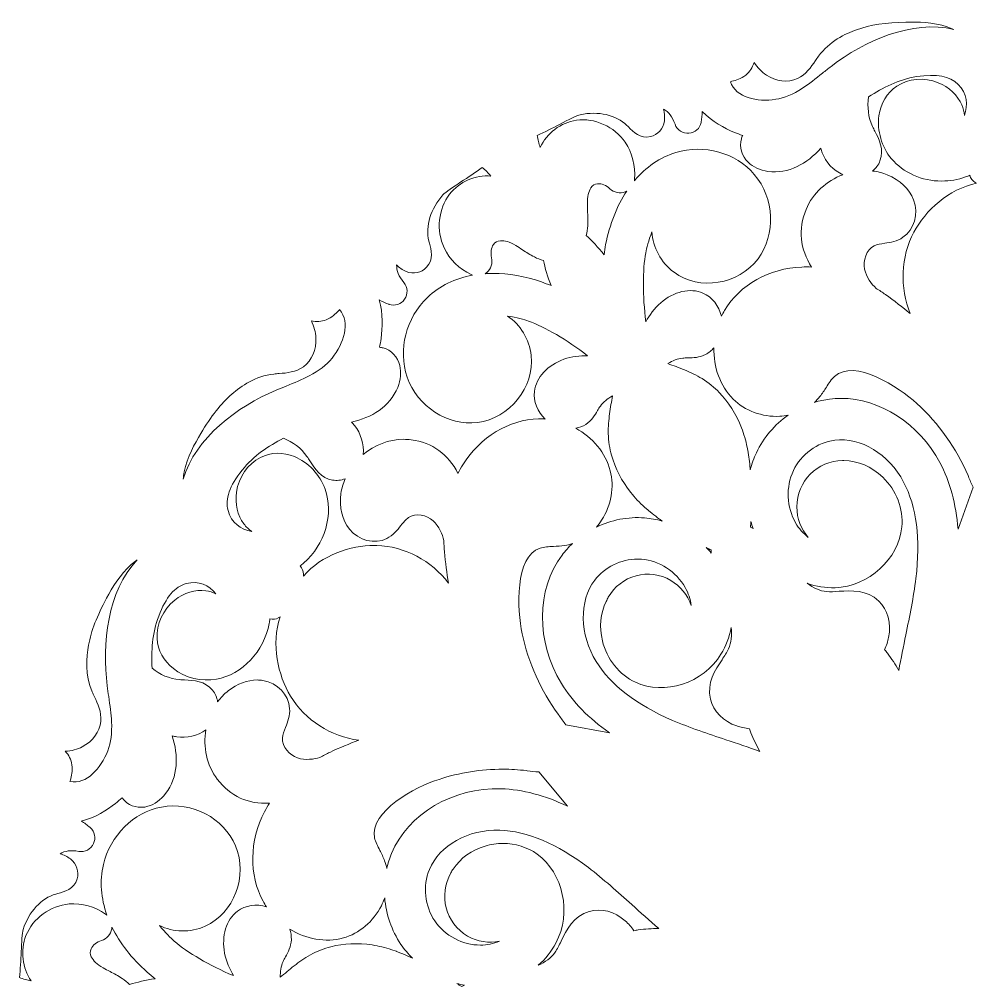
# Model space of a CAD drawing. Header units: inches. Extents: x 0 to 3117, y -2796 to 0.
# Drawn here: x 135.1 to 470.8, y -1559.2 to -1220 of the extents above; entities that cross this region are included whole.
import ezdxf

# ---------------------------------------------------------------- set-up
doc = ezdxf.new("R2010")
doc.units = ezdxf.units.IN
doc.header["$MEASUREMENT"] = 0
doc.layers.add('9', color=7, linetype='Continuous')

msp = doc.modelspace()

# ---------------------------------------------------------------- linework, layer by layer
at = {"layer": '9', "lineweight": 0}
for points, knots in [([(392.73, -1235.18), (393.98, -1237.03), (395.43, -1238.51), (397.06, -1239.59), (400.44, -1241.84), (404.6, -1242.3), (407.92, -1240.8), (410.95, -1239.43), (412.71, -1236.82), (414.26, -1234.53), (414.61, -1234.01), (414.96, -1233.48), (415.33, -1232.98), (419.1, -1227.81), (424.69, -1225.06), (428.71, -1223.67), (433.5, -1222), (438.99, -1221.16), (445.98, -1221.01), (450.12, -1220.92), (455.5, -1221.03), (460.41, -1222.67), (461.24, -1222.95), (462.05, -1223.27), (462.81, -1223.62), (448.27, -1220.05), (431.33, -1227.6), (419.78, -1236.54), (418.76, -1237.33), (417.76, -1238.12), (416.77, -1238.91), (414.34, -1240.85), (412.04, -1242.68), (409.68, -1244.2), (406.41, -1246.34), (403.36, -1247.61), (400.34, -1248.08), (393.83, -1249.1), (386.46, -1247.58), (384.43, -1241.9), (384.61, -1241.85), (384.8, -1241.81), (384.97, -1241.76), (386.31, -1241.42), (388.16, -1240.94), (389.83, -1239.58), (391.21, -1238.45), (392.21, -1236.9), (392.73, -1235.18)], [0, 0, 0, 0, 1, 1, 1, 2, 2, 2, 3, 3, 3, 4, 4, 4, 5, 5, 5, 6, 6, 6, 7, 7, 7, 8, 8, 8, 9, 9, 9, 10, 10, 10, 11, 11, 11, 12, 12, 12, 13, 13, 13, 14, 14, 14, 15, 15, 15, 16, 16, 16, 16]), ([(436.9, -1269.63), (438.39, -1265.63), (436.57, -1262.11), (435.12, -1259.28), (434.84, -1258.73), (434.55, -1258.18), (434.3, -1257.63), (432.79, -1254.39), (432.32, -1250.73), (432.93, -1247.21), (437.86, -1244.05), (443.3, -1241.11), (449.74, -1240.12), (456.75, -1239.05), (461.39, -1239.91), (464.34, -1242.85), (467.53, -1246.03), (467.84, -1250.19), (466.49, -1253.79), (466.41, -1252.54), (466.11, -1251.29), (465.61, -1250.08), (464.2, -1246.68), (461.11, -1243.76), (457.34, -1242.25), (452.43, -1240.28), (446.84, -1240.77), (442.77, -1243.53), (439.3, -1245.88), (437.14, -1249.44), (436.53, -1253.83), (435.81, -1259.05), (437.49, -1264.83), (440.91, -1268.92), (445.02, -1273.82), (451.61, -1276.75), (458.53, -1276.75), (461.41, -1276.75), (464.23, -1276.26), (466.93, -1275.29), (467.41, -1275.12), (467.89, -1274.93), (468.36, -1274.72), (468.67, -1275.78), (469.34, -1276.7), (470.31, -1277.22), (470.48, -1277.31), (470.64, -1277.4), (470.8, -1277.51), (460.94, -1279.52), (452.89, -1287.04), (448.8, -1294.65), (444.13, -1303.33), (443.77, -1314.15), (447.5, -1323.24), (444.82, -1320.98), (441.92, -1318.75), (438.8, -1316.52), (437.76, -1315.79), (436.67, -1315.06), (435.54, -1314.37), (433.97, -1312.87), (432.08, -1310.54), (431.49, -1307.59), (430.9, -1304.65), (432.01, -1300.82), (434.88, -1299.47), (435.89, -1299), (437.18, -1298.79), (438.55, -1298.57), (440.58, -1298.24), (442.89, -1297.87), (444.97, -1296.48), (448.91, -1293.86), (450.51, -1288.22), (448.68, -1283.38), (447.25, -1279.57), (443.89, -1276.36), (439.47, -1274.57), (437.8, -1273.89), (436.07, -1273.45), (434.32, -1273.24), (435.47, -1272.28), (436.38, -1271.05), (436.9, -1269.63)], [0, 0, 0, 0, 1, 1, 1, 2, 2, 2, 3, 3, 3, 4, 4, 4, 5, 5, 5, 6, 6, 6, 7, 7, 7, 8, 8, 8, 9, 9, 9, 10, 10, 10, 11, 11, 11, 12, 12, 12, 13, 13, 13, 14, 14, 14, 15, 15, 15, 16, 16, 16, 17, 17, 17, 18, 18, 18, 19, 19, 19, 20, 20, 20, 21, 21, 21, 22, 22, 22, 23, 23, 23, 24, 24, 24, 25, 25, 25, 26, 26, 26, 27, 27, 27, 28, 28, 28, 28]), ([(374.19, -1256.1), (374.41, -1254.85), (374.54, -1253.59), (374.58, -1252.32), (378.01, -1256.01), (382.41, -1258.21), (385.84, -1259.67), (386.79, -1260.07), (387.76, -1260.42), (388.75, -1260.74), (388.56, -1261.14), (388.41, -1261.55), (388.29, -1261.99), (387.51, -1264.77), (388.45, -1267.98), (390.69, -1270.17), (392.42, -1271.86), (394.82, -1272.97), (397.63, -1273.36), (404.82, -1274.37), (411.4, -1270.59), (416.13, -1265.26), (416.28, -1265.8), (416.45, -1266.32), (416.65, -1266.83), (417.89, -1270.07), (420.51, -1273.09), (423.87, -1274.53), (418.22, -1276.64), (413.36, -1280.93), (411.01, -1286.68), (408.14, -1293.71), (408.82, -1300.59), (412.93, -1306.92), (411.78, -1306.86), (410.63, -1306.85), (409.51, -1306.9), (398.11, -1307.33), (387.72, -1313.17), (382.38, -1322.12), (381.98, -1322.79), (381.61, -1323.48), (381.28, -1324.17), (380.46, -1320.5), (378.06, -1317.42), (374.83, -1316.03), (370.36, -1314.1), (364.54, -1315.45), (360.01, -1319.45), (357.78, -1321.42), (356.09, -1323.76), (354.8, -1326.09), (353.64, -1316.98), (353.61, -1307.89), (354.79, -1301.88), (355.09, -1300.38), (355.73, -1297.62), (356.91, -1294.55), (357.19, -1299.98), (360.1, -1305.34), (364.67, -1308.73), (373.57, -1315.34), (387.35, -1313.12), (394.14, -1303.99), (400.49, -1295.47), (399.92, -1282.77), (392.83, -1274.45), (386.32, -1266.8), (375.27, -1263.7), (365.34, -1266.72), (359.77, -1268.41), (354.82, -1271.86), (350.78, -1276.68), (350.82, -1276.5), (350.84, -1276.3), (350.86, -1276.11), (351.23, -1271.43), (350.06, -1266.83), (347.54, -1263.16), (343.73, -1257.61), (336.86, -1254.5), (330.43, -1255.42), (324.94, -1256.2), (320.06, -1259.99), (317.76, -1264.93), (317.28, -1263.6), (316.92, -1262.2), (316.69, -1260.73), (319.28, -1259.62), (322.17, -1258.12), (324.79, -1256.76), (327.54, -1255.33), (330.65, -1253.72), (331.77, -1253.48), (338.12, -1252.11), (344.4, -1253.56), (348.16, -1257.26), (348.33, -1257.43), (348.51, -1257.61), (348.68, -1257.79), (350.35, -1259.48), (352.86, -1262.04), (356.47, -1261.17), (358.98, -1260.57), (360.88, -1258.4), (361.29, -1255.65), (361.51, -1254.15), (361.33, -1252.79), (360.94, -1251.54), (361.86, -1252.02), (362.69, -1252.73), (363.3, -1253.54), (363.98, -1254.43), (364.54, -1255.52), (365.02, -1256.84), (365.78, -1258.91), (367.74, -1260.18), (369.92, -1260.01), (372.05, -1259.84), (373.76, -1258.31), (374.17, -1256.19), (374.18, -1256.18), (374.19, -1256.11), (374.19, -1256.1)], [0, 0, 0, 0, 1, 1, 1, 2, 2, 2, 3, 3, 3, 4, 4, 4, 5, 5, 5, 6, 6, 6, 7, 7, 7, 8, 8, 8, 9, 9, 9, 10, 10, 10, 11, 11, 11, 12, 12, 12, 13, 13, 13, 14, 14, 14, 15, 15, 15, 16, 16, 16, 17, 17, 17, 18, 18, 18, 19, 19, 19, 20, 20, 20, 21, 21, 21, 22, 22, 22, 23, 23, 23, 24, 24, 24, 25, 25, 25, 26, 26, 26, 27, 27, 27, 28, 28, 28, 29, 29, 29, 30, 30, 30, 31, 31, 31, 32, 32, 32, 33, 33, 33, 34, 34, 34, 35, 35, 35, 36, 36, 36, 37, 37, 37, 38, 38, 38, 39, 39, 39, 40, 40, 40, 41, 41, 41, 41]), ([(278.9, -1298.5), (278.83, -1298.26), (278.77, -1298.01), (278.71, -1297.78), (277.41, -1292.64), (279.31, -1286.42), (283.66, -1281.54), (284.42, -1280.68), (287.36, -1278.77), (289.96, -1277.08), (292.43, -1275.47), (295.17, -1273.69), (297.41, -1271.97), (298.56, -1272.91), (299.58, -1273.93), (300.48, -1275.01), (295.1, -1274.55), (289.41, -1276.93), (285.99, -1281.35), (281.99, -1286.51), (281.22, -1294.08), (284.07, -1300.18), (285.96, -1304.22), (289.31, -1307.55), (293.51, -1309.56), (293.69, -1309.65), (293.86, -1309.72), (294.04, -1309.78), (287.89, -1310.91), (282.46, -1313.51), (278.22, -1317.54), (270.67, -1324.72), (267.8, -1335.94), (271.1, -1345.46), (274.69, -1355.83), (285.3, -1362.67), (295.76, -1361.38), (306.99, -1360), (315.78, -1349.05), (314.57, -1337.96), (313.95, -1332.26), (310.81, -1327.04), (306.29, -1324.08), (309.51, -1324.58), (312.2, -1325.4), (313.63, -1325.89), (319.37, -1327.86), (327.15, -1332.43), (334.38, -1338), (331.74, -1337.97), (328.88, -1338.28), (326.08, -1339.24), (320.39, -1341.21), (316.33, -1345.63), (315.74, -1350.5), (315.31, -1354.02), (316.76, -1357.66), (319.49, -1360.21), (318.73, -1360.16), (317.97, -1360.14), (317.19, -1360.15), (306.84, -1360.34), (296.65, -1366.52), (290.58, -1376.27), (289.97, -1377.24), (289.41, -1378.24), (288.89, -1379.28), (285.52, -1372.52), (279.96, -1368.49), (272.5, -1367.48), (271.62, -1367.37), (270.74, -1367.31), (269.86, -1367.31), (264.66, -1367.31), (259.62, -1369.33), (255.66, -1372.66), (256.1, -1369), (254.81, -1365.2), (252.67, -1362.49), (252.33, -1362.07), (251.96, -1361.65), (251.58, -1361.26), (258.51, -1359.78), (265.03, -1355.91), (267.77, -1349.12), (268.84, -1346.46), (269.09, -1343.81), (268.51, -1341.45), (267.75, -1338.4), (265.46, -1335.96), (262.69, -1335.25), (262.26, -1335.14), (261.83, -1335.07), (261.39, -1335.04), (261.62, -1334.01), (261.8, -1332.98), (261.93, -1331.94), (262.4, -1328.21), (262.71, -1323.27), (261.26, -1318.42), (262.37, -1319.02), (263.52, -1319.54), (264.69, -1319.97), (264.71, -1319.98), (264.77, -1320), (264.78, -1320.01), (266.8, -1320.7), (268.97, -1319.98), (270.18, -1318.2), (271.42, -1316.38), (271.32, -1314.02), (269.92, -1312.33), (269.02, -1311.24), (268.37, -1310.21), (267.94, -1309.16), (267.56, -1308.23), (267.37, -1307.14), (267.41, -1306.11), (268.29, -1307.06), (269.37, -1307.9), (270.76, -1308.46), (273.33, -1309.48), (276.13, -1308.91), (277.91, -1307), (280.45, -1304.28), (279.51, -1300.8), (278.9, -1298.5)], [0, 0, 0, 0, 1, 1, 1, 2, 2, 2, 3, 3, 3, 4, 4, 4, 5, 5, 5, 6, 6, 6, 7, 7, 7, 8, 8, 8, 9, 9, 9, 10, 10, 10, 11, 11, 11, 12, 12, 12, 13, 13, 13, 14, 14, 14, 15, 15, 15, 16, 16, 16, 17, 17, 17, 18, 18, 18, 19, 19, 19, 20, 20, 20, 21, 21, 21, 22, 22, 22, 23, 23, 23, 24, 24, 24, 25, 25, 25, 26, 26, 26, 27, 27, 27, 28, 28, 28, 29, 29, 29, 30, 30, 30, 31, 31, 31, 32, 32, 32, 33, 33, 33, 34, 34, 34, 35, 35, 35, 36, 36, 36, 37, 37, 37, 38, 38, 38, 39, 39, 39, 40, 40, 40, 41, 41, 41, 42, 42, 42, 42]), ([(340.69, -1299.05), (340.47, -1300.16), (340.29, -1301.35), (340.13, -1302.59), (338.03, -1299.94), (335.93, -1297.64), (333.92, -1295.8), (334.2, -1294.75), (334.38, -1293.62), (334.46, -1292.42), (334.56, -1290.74), (334.47, -1289.12), (334.39, -1287.56), (334.33, -1286.56), (334.28, -1285.62), (334.28, -1284.69), (334.27, -1282.22), (334.68, -1280.4), (335.54, -1279.14), (336.13, -1278.26), (336.89, -1277.79), (337.87, -1277.69), (339.27, -1277.55), (340.97, -1278.22), (342.21, -1279.42), (343.65, -1280.82), (345.7, -1281.25), (347.57, -1280.53), (347.75, -1280.46), (347.92, -1280.38), (348.09, -1280.3), (344.66, -1285.49), (342.11, -1291.84), (340.69, -1299.05)], [0, 0, 0, 0, 1, 1, 1, 2, 2, 2, 3, 3, 3, 4, 4, 4, 5, 5, 5, 6, 6, 6, 7, 7, 7, 8, 8, 8, 9, 9, 9, 10, 10, 10, 11, 11, 11, 11]), ([(298.95, -1308.89), (300.49, -1307.62), (301.16, -1305.61), (300.68, -1303.65), (300.27, -1301.97), (300.53, -1300.14), (301.36, -1298.99), (301.94, -1298.18), (302.72, -1297.75), (303.77, -1297.67), (305.28, -1297.55), (307.04, -1298.1), (309.16, -1299.34), (309.95, -1299.81), (310.73, -1300.33), (311.55, -1300.87), (312.86, -1301.73), (314.2, -1302.62), (315.7, -1303.37), (316.76, -1303.9), (317.82, -1304.31), (318.86, -1304.58), (319.43, -1307.26), (320.35, -1310.25), (321.58, -1313.42), (320.43, -1312.93), (319.32, -1312.5), (318.25, -1312.14), (312.4, -1310.13), (306.66, -1309.14), (301.29, -1309.14), (300.34, -1309.14), (299.41, -1309.18), (298.48, -1309.24), (298.64, -1309.13), (298.8, -1309.02), (298.95, -1308.89)], [0, 0, 0, 0, 1, 1, 1, 2, 2, 2, 3, 3, 3, 4, 4, 4, 5, 5, 5, 6, 6, 6, 7, 7, 7, 8, 8, 8, 9, 9, 9, 10, 10, 10, 11, 11, 11, 12, 12, 12, 12]), ([(209.64, -1351.46), (212.84, -1348.64), (217.99, -1345.13), (224.31, -1344.41), (224.92, -1344.34), (225.55, -1344.3), (226.17, -1344.25), (228.92, -1344.04), (232.02, -1343.81), (234.71, -1341.84), (237.66, -1339.68), (239.35, -1335.81), (239.11, -1331.74), (239, -1329.77), (238.46, -1327.76), (237.5, -1325.73), (239.23, -1326.14), (241.06, -1326.05), (242.72, -1325.4), (244.72, -1324.62), (246.05, -1323.24), (247.02, -1322.23), (247.14, -1322.11), (247.28, -1321.97), (247.41, -1321.83), (251.26, -1326.44), (248.88, -1333.65), (244.74, -1338.85), (242.83, -1341.25), (240.21, -1343.29), (236.72, -1345.09), (234.26, -1346.38), (231.55, -1347.48), (228.67, -1348.64), (227.5, -1349.11), (226.32, -1349.59), (225.14, -1350.09), (211.7, -1355.73), (196.75, -1366.77), (192.55, -1381.29), (192.63, -1380.44), (192.75, -1379.57), (192.93, -1378.71), (193.98, -1373.58), (196.58, -1368.82), (198.72, -1365.25), (202.35, -1359.2), (205.82, -1354.82), (209.64, -1351.46)], [0, 0, 0, 0, 1, 1, 1, 2, 2, 2, 3, 3, 3, 4, 4, 4, 5, 5, 5, 6, 6, 6, 7, 7, 7, 8, 8, 8, 9, 9, 9, 10, 10, 10, 11, 11, 11, 12, 12, 12, 13, 13, 13, 14, 14, 14, 15, 15, 15, 16, 16, 16, 16]), ([(385.4, -1353.21), (389.49, -1357.31), (395.6, -1359.55), (401.74, -1359.22), (402.76, -1359.17), (403.76, -1359.04), (404.74, -1358.85), (399.99, -1362.15), (396.08, -1366.67), (393.55, -1372.02), (392.64, -1373.94), (391.93, -1375.93), (391.4, -1377.98), (391.37, -1377.58), (391.34, -1377.2), (391.3, -1376.81), (391.2, -1375.68), (391.04, -1374.53), (390.9, -1373.52), (390.9, -1373.52), (390.67, -1371.9), (390.67, -1371.9), (390.67, -1371.86), (390.66, -1371.81), (390.65, -1371.77), (390.65, -1371.77), (390.34, -1370.11), (390.34, -1370.11), (389.84, -1367.75), (389.17, -1365.47), (388.33, -1363.32), (386.45, -1358.46), (383.82, -1354.28), (380.53, -1350.91), (378.82, -1349.13), (376.82, -1347.5), (374.54, -1346.04), (372.45, -1344.77), (370.44, -1343.88), (368.36, -1342.98), (366.37, -1342.17), (364.42, -1341.45), (362.52, -1340.77), (364.21, -1339.71), (365.9, -1339.02), (367.74, -1338.84), (368.3, -1338.79), (368.91, -1338.78), (369.55, -1338.77), (371.43, -1338.73), (373.56, -1338.7), (375.73, -1337.56), (376.87, -1336.97), (377.85, -1336.15), (378.65, -1335.18), (378.48, -1341.93), (380.79, -1348.59), (385.4, -1353.21)], [0, 0, 0, 0, 1, 1, 1, 2, 2, 2, 3, 3, 3, 4, 4, 4, 5, 5, 5, 6, 6, 6, 7, 7, 7, 8, 8, 8, 9, 9, 9, 10, 10, 10, 11, 11, 11, 12, 12, 12, 13, 13, 13, 14, 14, 14, 15, 15, 15, 16, 16, 16, 17, 17, 17, 18, 18, 18, 19, 19, 19, 19]), ([(415.83, -1352.34), (416.69, -1351.26), (417.4, -1350.15), (418.09, -1349.07), (419.01, -1347.61), (419.88, -1346.24), (420.96, -1345.25), (427.93, -1338.89), (443.42, -1348.91), (449.83, -1354.76), (457.48, -1361.74), (463.68, -1370.47), (467.77, -1380.03), (467.77, -1380.03), (467.89, -1380.32), (467.89, -1380.32), (468.42, -1381.55), (468.96, -1382.81), (469.55, -1384.09), (469.55, -1384.09), (464.28, -1398.86), (464.28, -1398.86), (463.58, -1390.05), (461.45, -1382.22), (457.88, -1375.47), (450.64, -1361.77), (436.8, -1352.95), (423.18, -1352.95), (421.86, -1352.95), (420.53, -1353.03), (419.22, -1353.2), (417.42, -1353.44), (415.64, -1353.83), (413.92, -1354.36), (414.61, -1353.74), (415.25, -1353.06), (415.83, -1352.34)], [0, 0, 0, 0, 1, 1, 1, 2, 2, 2, 3, 3, 3, 4, 4, 4, 5, 5, 5, 6, 6, 6, 7, 7, 7, 8, 8, 8, 9, 9, 9, 10, 10, 10, 11, 11, 11, 12, 12, 12, 12]), ([(333.75, -1362.06), (335.81, -1360.72), (336.9, -1358.87), (337.87, -1357.24), (338.2, -1356.69), (338.51, -1356.16), (338.84, -1355.7), (339.91, -1354.18), (341.35, -1353.04), (343.1, -1352.1), (342.74, -1354.1), (342.37, -1356.17), (342.07, -1358.36), (341.8, -1360.58), (341.56, -1362.78), (341.61, -1365.31), (341.72, -1367.98), (342.11, -1370.54), (342.78, -1372.91), (344.03, -1377.49), (346.3, -1381.88), (349.52, -1385.96), (350.95, -1387.77), (352.57, -1389.5), (354.38, -1391.14), (354.38, -1391.14), (355.61, -1392.21), (355.61, -1392.21), (355.64, -1392.24), (355.67, -1392.27), (355.71, -1392.3), (355.71, -1392.3), (356.99, -1393.32), (356.99, -1393.32), (357.78, -1393.93), (358.69, -1394.65), (359.6, -1395.3), (359.91, -1395.52), (360.23, -1395.75), (360.55, -1395.97), (358.54, -1395.41), (356.47, -1395.04), (354.37, -1394.87), (348.52, -1394.41), (342.69, -1395.58), (337.49, -1398.08), (338.14, -1397.32), (338.75, -1396.51), (339.3, -1395.64), (342.67, -1390.43), (343.79, -1383.96), (342.33, -1378.34), (340.67, -1371.99), (336.12, -1366.64), (330.25, -1363.42), (331.47, -1363.2), (332.66, -1362.76), (333.75, -1362.06)], [0, 0, 0, 0, 1, 1, 1, 2, 2, 2, 3, 3, 3, 4, 4, 4, 5, 5, 5, 6, 6, 6, 7, 7, 7, 8, 8, 8, 9, 9, 9, 10, 10, 10, 11, 11, 11, 12, 12, 12, 13, 13, 13, 14, 14, 14, 15, 15, 15, 16, 16, 16, 17, 17, 17, 18, 18, 18, 19, 19, 19, 19]), ([(250.83, -1398.8), (254.07, -1402.82), (259.7, -1404.24), (263.92, -1402.1), (266.14, -1400.97), (267.62, -1399.14), (268.92, -1397.52), (269.79, -1396.44), (270.61, -1395.42), (271.53, -1394.77), (274.11, -1392.92), (277.96, -1393.87), (280.18, -1395.86), (282.41, -1397.85), (283.47, -1400.67), (283.97, -1402.79), (284, -1404.13), (284.07, -1405.45), (284.18, -1406.72), (284.52, -1410.57), (284.99, -1414.22), (285.59, -1417.7), (279.66, -1409.88), (270.2, -1404.79), (260.43, -1404.54), (260.16, -1404.53), (259.89, -1404.53), (259.61, -1404.53), (251.21, -1404.53), (241.18, -1407.84), (234.74, -1415.24), (234.73, -1415.04), (234.73, -1414.84), (234.74, -1414.65), (234.78, -1413.54), (234.32, -1412.49), (233.57, -1411.69), (233.98, -1411.38), (234.39, -1411.06), (234.78, -1410.72), (242.33, -1404.2), (245.43, -1393.53), (242.32, -1384.77), (240.53, -1379.73), (236.42, -1375.37), (231.58, -1373.39), (227.52, -1371.73), (223.38, -1371.83), (219.63, -1373.7), (215.23, -1375.89), (212.02, -1380.53), (211.25, -1385.81), (210.65, -1389.86), (211.62, -1394.03), (213.83, -1396.96), (214.62, -1398.01), (215.54, -1398.89), (216.57, -1399.59), (212.81, -1398.97), (209.39, -1396.62), (208.27, -1392.24), (207.23, -1388.18), (208.8, -1383.69), (213.22, -1378.1), (217.29, -1372.96), (222.54, -1369.66), (227.7, -1366.93), (231.03, -1368.15), (233.93, -1370.4), (235.95, -1373.34), (236.3, -1373.83), (236.62, -1374.36), (236.96, -1374.88), (238.65, -1377.57), (240.77, -1380.91), (244.94, -1381.61), (246.41, -1381.86), (247.92, -1381.69), (249.32, -1381.16), (248.63, -1382.8), (248.14, -1384.53), (247.88, -1386.33), (247.21, -1391.09), (248.29, -1395.64), (250.83, -1398.8)], [0, 0, 0, 0, 1, 1, 1, 2, 2, 2, 3, 3, 3, 4, 4, 4, 5, 5, 5, 6, 6, 6, 7, 7, 7, 8, 8, 8, 9, 9, 9, 10, 10, 10, 11, 11, 11, 12, 12, 12, 13, 13, 13, 14, 14, 14, 15, 15, 15, 16, 16, 16, 17, 17, 17, 18, 18, 18, 19, 19, 19, 20, 20, 20, 21, 21, 21, 22, 22, 22, 23, 23, 23, 24, 24, 24, 25, 25, 25, 26, 26, 26, 27, 27, 27, 28, 28, 28, 28]), ([(444.55, -1397.98), (445.14, -1391.71), (442.64, -1385.21), (437.85, -1380.58), (433.99, -1376.84), (429.15, -1374.79), (424.25, -1374.79), (424.23, -1374.79), (424.2, -1374.79), (424.18, -1374.79), (424.05, -1374.78), (423.92, -1374.78), (423.78, -1374.78), (414.94, -1374.78), (407.74, -1382.05), (407.74, -1390.99), (407.74, -1395.09), (409.26, -1398.84), (411.76, -1401.7), (410.01, -1400.35), (408.47, -1398.62), (407.31, -1396.62), (404.15, -1391.14), (403.84, -1383.95), (406.52, -1378.29), (409.21, -1372.6), (414.91, -1368.41), (421.05, -1367.61), (430.09, -1366.45), (440.01, -1372.49), (445.2, -1382.31), (449.73, -1390.89), (451.18, -1402.26), (449.49, -1416.11), (448.69, -1422.64), (447.3, -1429.35), (445.96, -1435.87), (445.11, -1439.94), (444.25, -1444.11), (443.51, -1448.33), (442.32, -1446.23), (440.98, -1444.22), (439.51, -1442.31), (439.2, -1441.91), (438.87, -1441.51), (438.52, -1441.13), (439.19, -1439.59), (439.65, -1438.17), (439.94, -1436.75), (440.93, -1431.89), (439.6, -1427.01), (436.49, -1424.01), (432.31, -1419.98), (426.92, -1420.33), (422.58, -1420.61), (420.99, -1420.72), (419.49, -1420.82), (418.21, -1420.71), (415.78, -1420.5), (413.49, -1419.39), (411.36, -1417.81), (414.51, -1418.92), (417.82, -1419.47), (421.13, -1419.34), (432.98, -1418.91), (443.49, -1409.33), (444.55, -1397.98)], [0, 0, 0, 0, 1, 1, 1, 2, 2, 2, 3, 3, 3, 4, 4, 4, 5, 5, 5, 6, 6, 6, 7, 7, 7, 8, 8, 8, 9, 9, 9, 10, 10, 10, 11, 11, 11, 12, 12, 12, 13, 13, 13, 14, 14, 14, 15, 15, 15, 16, 16, 16, 17, 17, 17, 18, 18, 18, 19, 19, 19, 20, 20, 20, 21, 21, 21, 22, 22, 22, 22]), ([(391.51, -1398.06), (391.55, -1397.41), (391.58, -1396.76), (391.61, -1396.1), (391.85, -1396.95), (392.12, -1397.79), (392.42, -1398.62), (392.12, -1398.43), (391.82, -1398.24), (391.51, -1398.06)], [0, 0, 0, 0, 1, 1, 1, 2, 2, 2, 3, 3, 3, 3]), ([(325.41, -1407.93), (316.35, -1419.94), (316.25, -1438.43), (325.16, -1452.89), (329.17, -1459.39), (334.8, -1465.17), (342.01, -1470.19), (342.01, -1470.19), (326.71, -1467.41), (326.71, -1467.41), (325.91, -1466.26), (325.1, -1465.14), (324.3, -1464.06), (324.3, -1464.06), (324.12, -1463.82), (324.12, -1463.82), (317.98, -1455.47), (313.59, -1445.67), (311.44, -1435.49), (309.63, -1426.96), (308.79, -1408.39), (317.72, -1405.48), (319.11, -1405.02), (320.72, -1404.95), (322.43, -1404.87), (323.7, -1404.81), (325.01, -1404.75), (326.36, -1404.53), (327.27, -1404.39), (328.17, -1404.16), (329.05, -1403.87), (327.73, -1405.11), (326.51, -1406.47), (325.41, -1407.93)], [0, 0, 0, 0, 1, 1, 1, 2, 2, 2, 3, 3, 3, 4, 4, 4, 5, 5, 5, 6, 6, 6, 7, 7, 7, 8, 8, 8, 9, 9, 9, 10, 10, 10, 11, 11, 11, 11]), ([(375.98, -1405.22), (376.56, -1405.52), (377.14, -1405.82), (377.72, -1406.11), (377.71, -1406.47), (377.72, -1406.83), (377.73, -1407.19), (377.17, -1406.51), (376.59, -1405.85), (375.98, -1405.22)], [0, 0, 0, 0, 1, 1, 1, 2, 2, 2, 3, 3, 3, 3]), ([(174.34, -1411.24), (175, -1410.65), (175.67, -1410.11), (176.36, -1409.61), (166.03, -1420.55), (164.03, -1439.15), (165.91, -1453.73), (166.08, -1454.99), (166.26, -1456.24), (166.44, -1457.55), (166.89, -1460.64), (167.3, -1463.56), (167.43, -1466.39), (167.63, -1470.32), (167.19, -1473.63), (166.09, -1476.5), (163.7, -1482.72), (158.71, -1488.41), (152.84, -1487.35), (152.88, -1487.16), (152.94, -1486.97), (152.98, -1486.81), (153.36, -1485.45), (153.88, -1483.6), (153.55, -1481.46), (153.27, -1479.68), (152.44, -1478.03), (151.22, -1476.72), (153.44, -1476.55), (155.43, -1476.02), (157.17, -1475.13), (160.78, -1473.3), (163.26, -1469.89), (163.64, -1466.23), (163.98, -1462.89), (162.62, -1460.06), (161.43, -1457.56), (161.16, -1456.98), (160.89, -1456.41), (160.64, -1455.84), (158.09, -1449.96), (158.53, -1443.69), (159.35, -1439.48), (160.32, -1434.45), (162.34, -1429.23), (165.7, -1423.03), (167.69, -1419.37), (170.48, -1414.71), (174.34, -1411.24)], [0, 0, 0, 0, 1, 1, 1, 2, 2, 2, 3, 3, 3, 4, 4, 4, 5, 5, 5, 6, 6, 6, 7, 7, 7, 8, 8, 8, 9, 9, 9, 10, 10, 10, 11, 11, 11, 12, 12, 12, 13, 13, 13, 14, 14, 14, 15, 15, 15, 16, 16, 16, 16]), ([(383.77, -1440.8), (383.23, -1441.97), (382.39, -1443.23), (381.5, -1444.58), (379.09, -1448.23), (376.1, -1452.77), (377.46, -1458.44), (378.48, -1462.67), (382, -1466.27), (386.66, -1467.83), (388.02, -1468.29), (389.47, -1468.6), (391.12, -1468.78), (391.27, -1469.27), (391.45, -1469.77), (391.64, -1470.24), (392.54, -1472.48), (393.6, -1474.65), (394.8, -1476.75), (390.8, -1475.28), (386.79, -1473.95), (382.86, -1472.64), (376.63, -1470.57), (370.19, -1468.44), (364.19, -1465.87), (351.48, -1460.42), (342.46, -1453.47), (337.37, -1445.22), (331.54, -1435.76), (331.33, -1424.05), (336.85, -1416.73), (340.32, -1412.13), (346.1, -1409.3), (351.89, -1409.3), (352.35, -1409.3), (352.8, -1409.32), (353.26, -1409.36), (359.45, -1409.84), (365.46, -1413.71), (368.57, -1419.22), (369.71, -1421.23), (370.42, -1423.44), (370.71, -1425.63), (369.47, -1421.88), (366.95, -1418.77), (363.53, -1416.78), (359.82, -1414.61), (355.5, -1414.04), (351.36, -1415.16), (347.22, -1416.28), (343.76, -1418.96), (341.62, -1422.71), (341.35, -1423.17), (341.11, -1423.66), (340.89, -1424.14), (338.88, -1428.27), (338.4, -1433.16), (339.55, -1437.92), (341.13, -1444.42), (345.45, -1449.87), (351.12, -1452.49), (361.38, -1457.23), (374.85, -1452.83), (381.14, -1442.67), (382.9, -1439.83), (384.09, -1436.66), (384.72, -1433.34), (385.01, -1436), (384.81, -1438.56), (383.77, -1440.8)], [0, 0, 0, 0, 1, 1, 1, 2, 2, 2, 3, 3, 3, 4, 4, 4, 5, 5, 5, 6, 6, 6, 7, 7, 7, 8, 8, 8, 9, 9, 9, 10, 10, 10, 11, 11, 11, 12, 12, 12, 13, 13, 13, 14, 14, 14, 15, 15, 15, 16, 16, 16, 17, 17, 17, 18, 18, 18, 19, 19, 19, 20, 20, 20, 21, 21, 21, 22, 22, 22, 23, 23, 23, 23]), ([(193.07, -1451.67), (192.46, -1451.65), (191.85, -1451.62), (191.25, -1451.57), (187.72, -1451.26), (184.34, -1449.85), (181.64, -1447.56), (181.39, -1441.67), (181.6, -1435.43), (183.97, -1429.3), (186.55, -1422.63), (189.61, -1419.01), (193.61, -1417.89), (197.92, -1416.69), (201.64, -1418.5), (204.06, -1421.48), (202.94, -1420.93), (201.73, -1420.56), (200.44, -1420.39), (196.82, -1419.93), (192.76, -1421.17), (189.59, -1423.71), (185.45, -1427.03), (183.08, -1432.16), (183.4, -1437.1), (183.68, -1441.32), (185.65, -1444.99), (189.11, -1447.72), (193.22, -1450.96), (199.02, -1452.38), (204.23, -1451.43), (213.3, -1449.77), (220.9, -1441.72), (222.71, -1431.85), (222.8, -1431.34), (222.87, -1430.82), (222.93, -1430.3), (223.99, -1430.57), (225.12, -1430.44), (226.05, -1429.85), (226.21, -1429.75), (226.38, -1429.65), (226.56, -1429.56), (223.34, -1439.2), (225.76, -1450), (230.23, -1457.39), (235.34, -1465.81), (244.43, -1471.54), (254.09, -1472.82), (250.81, -1474.04), (247.45, -1475.45), (243.98, -1477.08), (242.83, -1477.61), (241.66, -1478.21), (240.5, -1478.85), (238.44, -1479.48), (235.49, -1479.97), (232.67, -1479.01), (229.86, -1478.06), (227.12, -1475.17), (227.41, -1471.98), (227.51, -1470.85), (227.97, -1469.62), (228.46, -1468.32), (229.2, -1466.37), (230.03, -1464.17), (229.89, -1461.66), (229.61, -1456.89), (225.58, -1452.68), (220.51, -1451.86), (219.85, -1451.75), (219.18, -1451.7), (218.5, -1451.7), (215.08, -1451.7), (211.48, -1453.03), (208.35, -1455.51), (206.94, -1456.63), (205.7, -1457.93), (204.64, -1459.36), (204.4, -1457.86), (203.79, -1456.46), (202.84, -1455.29), (200.15, -1451.99), (196.23, -1451.82), (193.07, -1451.67)], [0, 0, 0, 0, 1, 1, 1, 2, 2, 2, 3, 3, 3, 4, 4, 4, 5, 5, 5, 6, 6, 6, 7, 7, 7, 8, 8, 8, 9, 9, 9, 10, 10, 10, 11, 11, 11, 12, 12, 12, 13, 13, 13, 14, 14, 14, 15, 15, 15, 16, 16, 16, 17, 17, 17, 18, 18, 18, 19, 19, 19, 20, 20, 20, 21, 21, 21, 22, 22, 22, 23, 23, 23, 24, 24, 24, 25, 25, 25, 26, 26, 26, 27, 27, 27, 28, 28, 28, 28]), ([(147.87, -1526.76), (148.1, -1526.69), (148.34, -1526.63), (148.58, -1526.56), (150.87, -1525.95), (154.31, -1525.03), (155.37, -1521.45), (156.12, -1518.94), (155.2, -1516.2), (153.05, -1514.47), (151.88, -1513.53), (150.61, -1513), (149.36, -1512.71), (150.22, -1512.15), (151.25, -1511.78), (152.24, -1511.65), (153.36, -1511.5), (154.56, -1511.55), (155.94, -1511.79), (158.09, -1512.17), (160.17, -1511.08), (161.11, -1509.09), (162.03, -1507.14), (161.56, -1504.88), (159.96, -1503.47), (159.95, -1503.45), (159.9, -1503.41), (159.88, -1503.4), (158.93, -1502.58), (157.91, -1501.84), (156.83, -1501.17), (161.77, -1499.99), (165.87, -1497.21), (168.77, -1494.99), (169.59, -1494.36), (170.38, -1493.69), (171.14, -1492.98), (171.39, -1493.34), (171.67, -1493.68), (171.98, -1494.01), (173.97, -1496.08), (177.2, -1496.86), (180.2, -1496), (182.51, -1495.33), (184.66, -1493.78), (186.4, -1491.52), (190.86, -1485.72), (190.91, -1478.09), (188.71, -1471.28), (189.24, -1471.42), (189.78, -1471.53), (190.32, -1471.62), (193.71, -1472.14), (197.61, -1471.37), (200.52, -1469.15), (199.5, -1475.14), (200.75, -1481.54), (204.51, -1486.47), (209.1, -1492.5), (215.32, -1495.34), (222.81, -1494.91), (222.19, -1495.89), (221.61, -1496.89), (221.08, -1497.9), (215.76, -1508.08), (215.56, -1520.1), (220.57, -1529.25), (220.94, -1529.93), (221.35, -1530.59), (221.78, -1531.23), (218.22, -1530.12), (214.37, -1530.67), (211.57, -1532.8), (207.69, -1535.75), (205.93, -1541.52), (207.09, -1547.48), (207.67, -1550.41), (208.82, -1553.07), (210.18, -1555.36), (201.79, -1551.82), (193.98, -1547.3), (189.43, -1543.26), (188.29, -1542.25), (186.24, -1540.31), (184.2, -1537.74), (189, -1540.22), (195.04, -1540.35), (200.24, -1538.05), (210.35, -1533.56), (215.34, -1520.4), (210.91, -1509.88), (206.78, -1500.08), (195.61, -1494.22), (184.93, -1496.26), (175.13, -1498.14), (166.94, -1506.25), (164.56, -1516.45), (163.23, -1522.17), (163.71, -1528.23), (165.82, -1534.18), (165.68, -1534.05), (165.53, -1533.93), (165.37, -1533.82), (161.54, -1531.15), (157.01, -1529.88), (152.61, -1530.25), (145.95, -1530.81), (139.85, -1535.27), (137.42, -1541.35), (135.35, -1546.55), (136.16, -1552.73), (139.25, -1557.21), (137.86, -1556.97), (136.48, -1556.58), (135.1, -1556.05), (135.45, -1553.22), (135.61, -1549.93), (135.75, -1546.96), (135.9, -1543.84), (136.07, -1540.31), (136.43, -1539.21), (138.43, -1532.97), (142.82, -1528.2), (147.87, -1526.76)], [0, 0, 0, 0, 1, 1, 1, 2, 2, 2, 3, 3, 3, 4, 4, 4, 5, 5, 5, 6, 6, 6, 7, 7, 7, 8, 8, 8, 9, 9, 9, 10, 10, 10, 11, 11, 11, 12, 12, 12, 13, 13, 13, 14, 14, 14, 15, 15, 15, 16, 16, 16, 17, 17, 17, 18, 18, 18, 19, 19, 19, 20, 20, 20, 21, 21, 21, 22, 22, 22, 23, 23, 23, 24, 24, 24, 25, 25, 25, 26, 26, 26, 27, 27, 27, 28, 28, 28, 29, 29, 29, 30, 30, 30, 31, 31, 31, 32, 32, 32, 33, 33, 33, 34, 34, 34, 35, 35, 35, 36, 36, 36, 37, 37, 37, 38, 38, 38, 39, 39, 39, 40, 40, 40, 41, 41, 41, 41]), ([(259.68, -1507.05), (257.71, -1497.77), (274.05, -1489.23), (282.27, -1486.54), (289.45, -1484.19), (297.06, -1483), (304.64, -1483), (307.4, -1483), (310.16, -1483.16), (312.89, -1483.48), (312.89, -1483.48), (313.18, -1483.51), (313.18, -1483.51), (314.51, -1483.67), (315.87, -1483.83), (317.26, -1483.95), (317.26, -1483.95), (327.3, -1495.95), (327.3, -1495.95), (319.39, -1492.15), (311.61, -1490.11), (304.05, -1489.85), (287.18, -1489.28), (271.4, -1498.61), (265.63, -1512.55), (264.93, -1514.25), (264.37, -1515.99), (263.97, -1517.77), (263.78, -1516.85), (263.52, -1515.95), (263.19, -1515.08), (262.7, -1513.79), (262.1, -1512.61), (261.52, -1511.47), (260.73, -1509.94), (259.99, -1508.49), (259.68, -1507.05)], [0, 0, 0, 0, 1, 1, 1, 2, 2, 2, 3, 3, 3, 4, 4, 4, 5, 5, 5, 6, 6, 6, 7, 7, 7, 8, 8, 8, 9, 9, 9, 10, 10, 10, 11, 11, 11, 12, 12, 12, 12]), ([(323.27, -1543.95), (328.83, -1533.36), (325.87, -1519.38), (316.67, -1512.77), (313.25, -1510.31), (309.03, -1509.02), (304.69, -1509.02), (302.59, -1509.02), (300.47, -1509.32), (298.4, -1509.93), (293.75, -1511.3), (289.8, -1514.16), (287.26, -1517.99), (286.95, -1518.43), (286.66, -1518.88), (286.4, -1519.34), (281.98, -1527.08), (284.61, -1537.02), (292.27, -1541.48), (295.79, -1543.53), (299.76, -1544.08), (303.45, -1543.33), (301.41, -1544.18), (299.14, -1544.66), (296.8, -1544.67), (290.56, -1544.67), (284.27, -1541.35), (280.78, -1536.21), (277.25, -1531), (276.51, -1523.92), (278.89, -1518.15), (282.41, -1509.66), (292.55, -1504.01), (303.57, -1504.37), (313.19, -1504.69), (323.66, -1509.12), (334.68, -1517.51), (339.88, -1521.48), (344.94, -1526.05), (349.84, -1530.48), (352.91, -1533.25), (356.05, -1536.09), (359.31, -1538.86), (356.9, -1538.85), (354.52, -1539.01), (352.15, -1539.35), (351.65, -1539.42), (351.14, -1539.51), (350.64, -1539.63), (349.66, -1538.27), (348.67, -1537.15), (347.6, -1536.19), (343.93, -1532.9), (339.08, -1531.61), (334.95, -1532.84), (329.4, -1534.48), (327.01, -1539.38), (325.08, -1543.33), (324.38, -1544.76), (323.72, -1546.12), (322.98, -1547.18), (321.58, -1549.21), (319.49, -1550.66), (317.06, -1551.74), (319.59, -1549.54), (321.72, -1546.91), (323.27, -1543.95)], [0, 0, 0, 0, 1, 1, 1, 2, 2, 2, 3, 3, 3, 4, 4, 4, 5, 5, 5, 6, 6, 6, 7, 7, 7, 8, 8, 8, 9, 9, 9, 10, 10, 10, 11, 11, 11, 12, 12, 12, 13, 13, 13, 14, 14, 14, 15, 15, 15, 16, 16, 16, 17, 17, 17, 18, 18, 18, 19, 19, 19, 20, 20, 20, 21, 21, 21, 22, 22, 22, 22]), ([(227.58, -1550.42), (227.81, -1549.9), (228.11, -1549.36), (228.42, -1548.8), (229.33, -1547.14), (230.37, -1545.25), (230.48, -1542.78), (230.54, -1541.48), (230.32, -1540.22), (229.9, -1539.04), (235.59, -1542.57), (242.46, -1543.87), (248.72, -1542.15), (254.28, -1540.62), (259.26, -1536.4), (262.05, -1530.85), (262.51, -1529.93), (262.9, -1528.99), (263.22, -1528.04), (263.68, -1533.84), (265.6, -1539.53), (268.92, -1544.42), (270.11, -1546.17), (271.47, -1547.8), (272.96, -1549.28), (272.6, -1549.11), (272.25, -1548.94), (271.9, -1548.78), (270.89, -1548.31), (269.82, -1547.87), (268.88, -1547.48), (268.88, -1547.48), (267.38, -1546.88), (267.38, -1546.88), (267.34, -1546.86), (267.3, -1546.84), (267.26, -1546.83), (267.26, -1546.83), (265.68, -1546.28), (265.68, -1546.28), (263.41, -1545.53), (261.12, -1544.98), (258.85, -1544.63), (253.75, -1543.86), (248.85, -1544.07), (244.32, -1545.26), (241.94, -1545.86), (239.54, -1546.8), (237.15, -1548.07), (235.01, -1549.26), (233.25, -1550.57), (231.44, -1551.94), (229.75, -1553.28), (228.16, -1554.63), (226.62, -1555.95), (226.56, -1553.94), (226.81, -1552.12), (227.58, -1550.42)], [0, 0, 0, 0, 1, 1, 1, 2, 2, 2, 3, 3, 3, 4, 4, 4, 5, 5, 5, 6, 6, 6, 7, 7, 7, 8, 8, 8, 9, 9, 9, 10, 10, 10, 11, 11, 11, 12, 12, 12, 13, 13, 13, 14, 14, 14, 15, 15, 15, 16, 16, 16, 17, 17, 17, 18, 18, 18, 19, 19, 19, 19]), ([(167.51, -1538.91), (167.55, -1538.72), (167.57, -1538.53), (167.58, -1538.34), (170.31, -1543.93), (174.48, -1549.34), (179.95, -1554.18), (180.8, -1554.93), (181.72, -1555.69), (182.71, -1556.45), (179.38, -1556.96), (176.35, -1557.65), (173.78, -1558.49), (173.02, -1557.72), (172.14, -1557), (171.15, -1556.33), (169.77, -1555.4), (168.33, -1554.66), (166.94, -1553.96), (166.06, -1553.51), (165.23, -1553.08), (164.44, -1552.62), (162.31, -1551.39), (160.96, -1550.12), (160.31, -1548.74), (159.85, -1547.79), (159.83, -1546.88), (160.23, -1545.98), (160.81, -1544.68), (162.24, -1543.53), (163.88, -1543.05), (165.8, -1542.49), (167.19, -1540.9), (167.51, -1538.91)], [0, 0, 0, 0, 1, 1, 1, 2, 2, 2, 3, 3, 3, 4, 4, 4, 5, 5, 5, 6, 6, 6, 7, 7, 7, 8, 8, 8, 9, 9, 9, 10, 10, 10, 11, 11, 11, 11]), ([(291.16, -1558.71), (290.84, -1558.88), (290.52, -1559.05), (290.21, -1559.24), (289.66, -1558.87), (289.11, -1558.5), (288.56, -1558.14), (289.42, -1558.36), (290.28, -1558.55), (291.16, -1558.71)], [0, 0, 0, 0, 1, 1, 1, 2, 2, 2, 3, 3, 3, 3])]:
    msp.add_open_spline(points, degree=3, knots=knots, dxfattribs=at)

doc.saveas('drawing.dxf')
